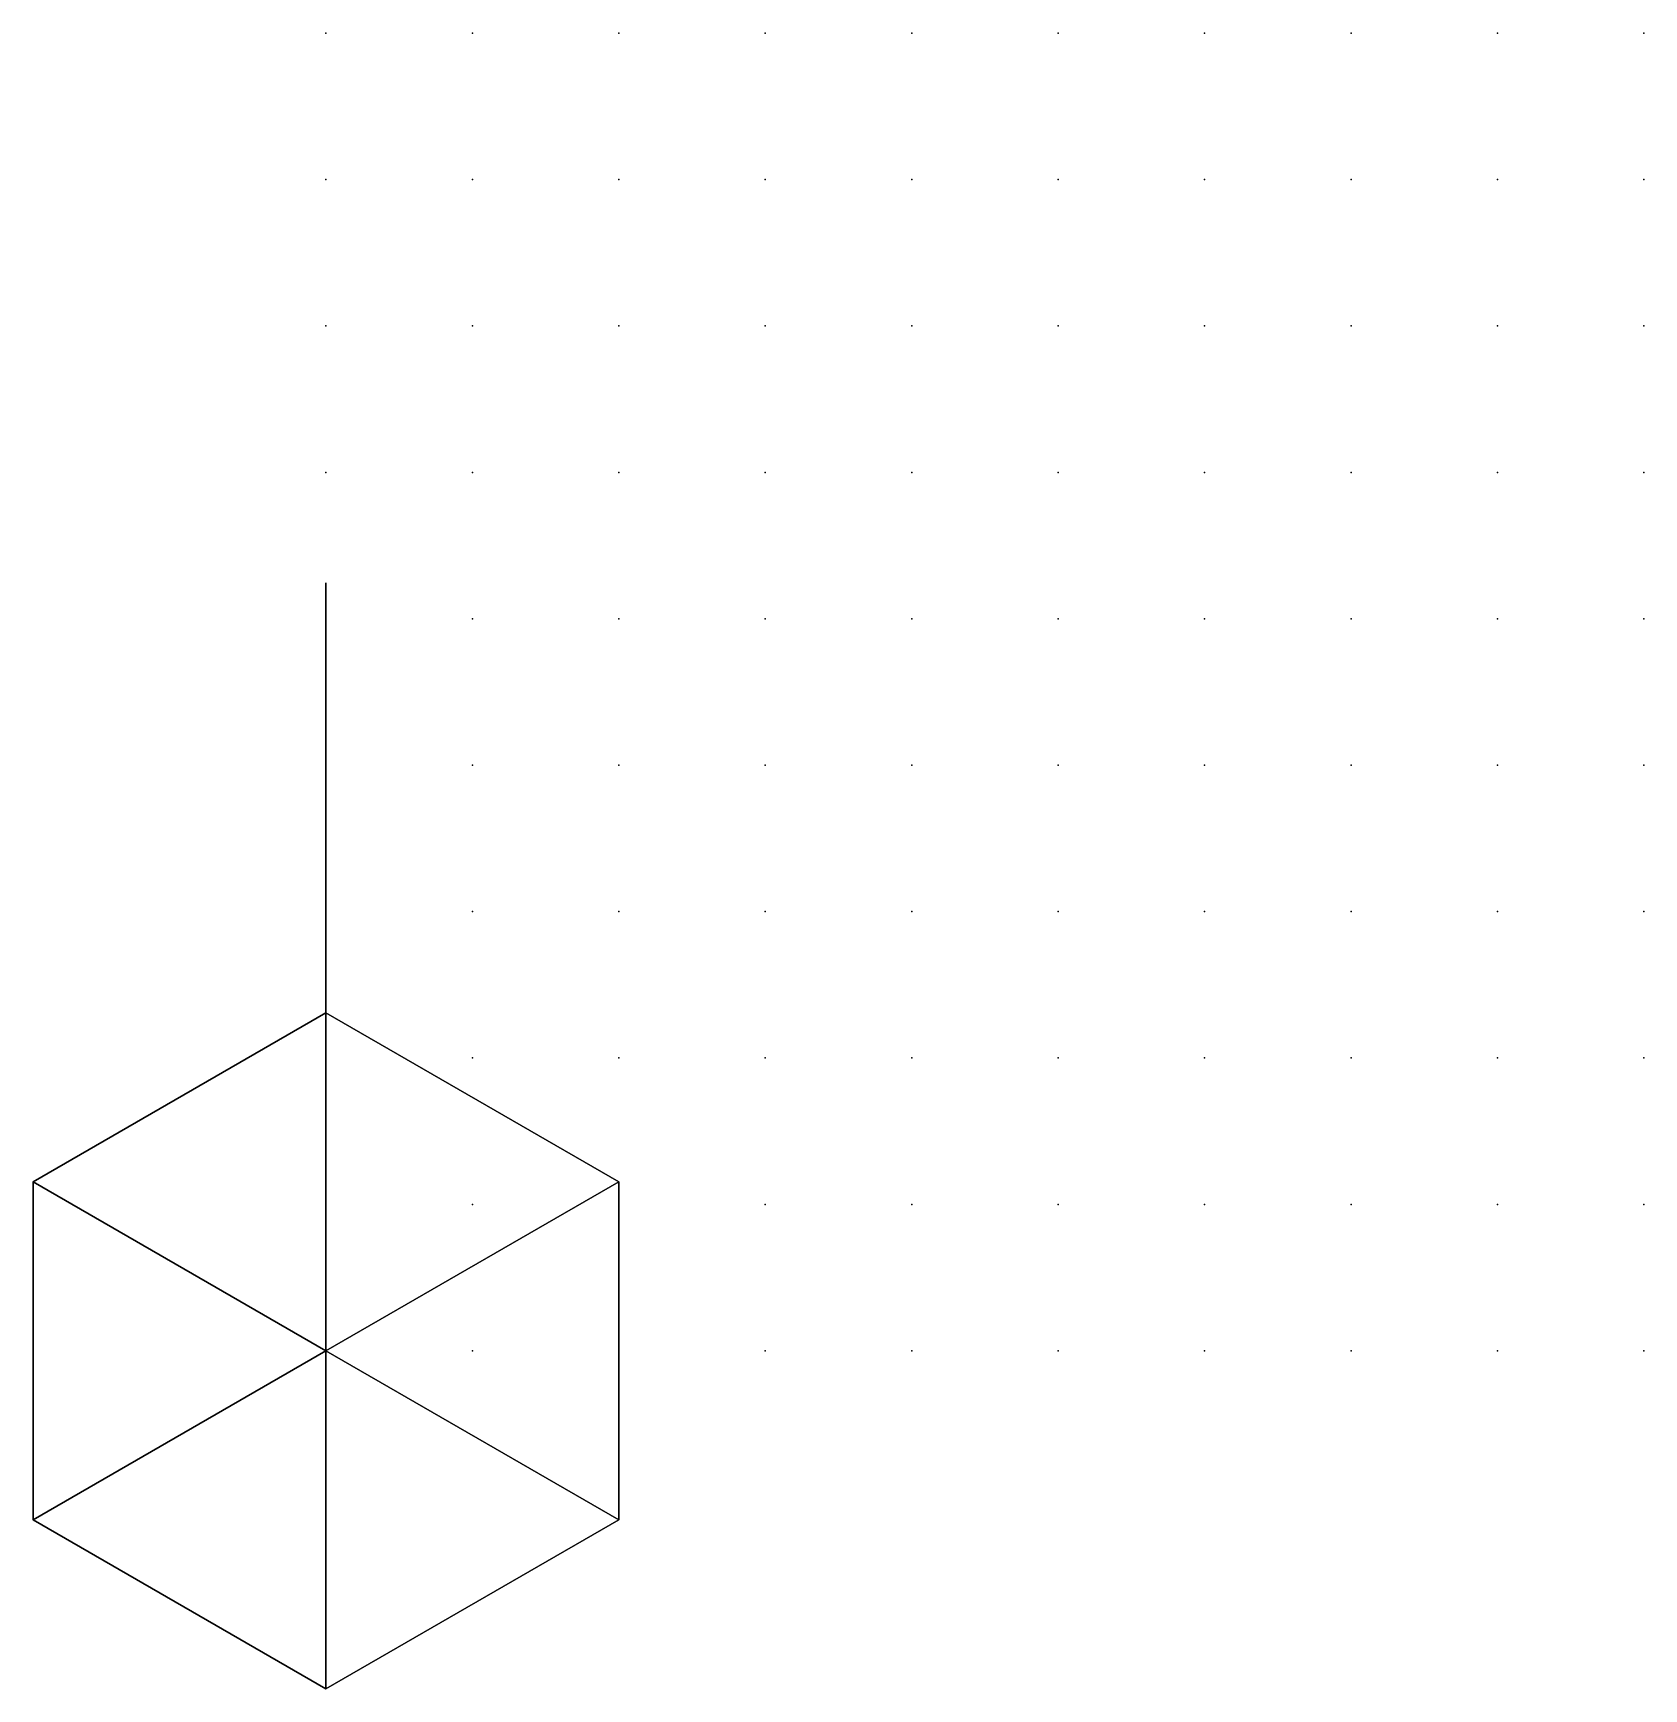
# Model space of a CAD drawing. Header units: millimetres. Extents: x -1.2 to 5.4, y -1.39 to 5.4.
import ezdxf

# ---------------------------------------------------------------- set-up
doc = ezdxf.new("R2010")
doc.units = ezdxf.units.MM
doc.header["$MEASUREMENT"] = 0
doc.layers.add('Default', color=18, linetype='Continuous', true_color=0x000000)

msp = doc.modelspace()

# ---------------------------------------------------------------- linework, layer by layer
at = {"layer": 'Default', "extrusion": (1, 0, 0)}
for points in [[(0, 0), (0.167, -0.0789), (0.3402, -0.1432), (0.5183, -0.1924), (0.7, -0.226), (0.8839, -0.2439), (1.0686, -0.246), (1.2528, -0.2322), (1.4352, -0.2025), (1.6143, -0.1573), (1.7889, -0.0969), (1.9576, -0.0217), (2.1193, 0.0677), (2.2726, 0.1707), (2.4166, 0.2865), (2.55, 0.4143), (2.672, 0.553), (2.7816, 0.7018), (2.878, 0.8594), (2.9606, 1.0246), (3.0285, 1.1964), (3.0815, 1.3734), (3.1191, 1.5543), (3.141, 1.7377), (3.147, 1.9224), (3.1371, 2.1069), (3.1114, 2.2898), (3.0701, 2.4699), (3.0134, 2.6457), (2.9419, 2.8161), (2.8559, 2.9796), (2.7563, 3.1351), (2.6436, 3.2815), (2.5187, 3.4177), (2.3826, 3.5427), (2.2363, 3.6554), (2.0808, 3.7552), (1.9173, 3.8413), (1.7471, 3.9129), (1.5712, 3.9697), (1.3912, 4.0111), (1.2083, 4.037), (1.0238, 4.047), (0.8392, 4.0411), (0.6557, 4.0193), (0.4748, 3.9819), (0.2978, 3.929), (0.1259, 3.8611), (-0.0394, 3.7787), (-0.1971, 3.6824), (-0.3459, 3.5729), (-0.4847, 3.451), (-0.6125, 3.3177), (-0.7284, 3.1738), (-0.8315, 3.0205), (-0.9211, 2.8589), (-0.9964, 2.6902), (-1.0569, 2.5156), (-1.1022, 2.3365), (-1.132, 2.1542), (-1.1459, 1.97), (-1.144, 1.7853), (-1.1262, 1.6014), (-1.0927, 1.4197), (-1.0436, 1.2416), (-0.9795, 1.0683), (-0.9007, 0.9012), (-0.8078, 0.7416), (-0.7015, 0.5904), (-0.5826, 0.449), (-0.452, 0.3183), (-0.3107, 0.1994), (-0.1596, 0.093)], [(0, 0), (0.1495, -0.0711), (0.3045, -0.129), (0.4639, -0.1735), (0.6266, -0.204), (0.7913, -0.2205), (0.9568, -0.2227), (1.1219, -0.2107), (1.2853, -0.1846), (1.4459, -0.1445), (1.6024, -0.0907), (1.7537, -0.0237), (1.8988, 0.0561), (2.0364, 0.148), (2.1656, 0.2515), (2.2854, 0.3656), (2.395, 0.4897), (2.4935, 0.6227), (2.5802, 0.7636), (2.6545, 0.9115), (2.7158, 1.0653), (2.7636, 1.2237), (2.7977, 1.3857), (2.8177, 1.55), (2.8235, 1.7154), (2.815, 1.8807), (2.7924, 2.0447), (2.7558, 2.2061), (2.7054, 2.3637), (2.6417, 2.5165), (2.565, 2.6632), (2.4761, 2.8027), (2.3754, 2.9341), (2.2639, 3.0564), (2.1422, 3.1686), (2.0114, 3.27), (1.8723, 3.3597), (1.726, 3.4371), (1.5736, 3.5017), (1.4163, 3.553), (1.2551, 3.5905), (1.0912, 3.614), (0.926, 3.6234), (0.7605, 3.6185), (0.5961, 3.5994), (0.434, 3.5662), (0.2753, 3.5193), (0.1212, 3.4588), (-0.0271, 3.3854), (-0.1686, 3.2994), (-0.3021, 3.2016), (-0.4267, 3.0928), (-0.5416, 2.9735), (-0.6457, 2.8449), (-0.7384, 2.7078), (-0.819, 2.5632), (-0.8868, 2.4122), (-0.9414, 2.256), (-0.9824, 2.0957), (-1.0095, 1.9324), (-1.0224, 1.7674), (-1.021, 1.6019), (-1.0055, 1.4371), (-0.9758, 1.2742), (-0.9323, 1.1146), (-0.8752, 0.9592), (-0.8049, 0.8094), (-0.722, 0.6661), (-0.6272, 0.5305), (-0.521, 0.4035), (-0.4043, 0.2862), (-0.2779, 0.1793), (-0.1428, 0.0837)], [(0, 0), (0.1319, -0.0632), (0.2688, -0.1149), (0.4096, -0.1546), (0.5532, -0.182), (0.6987, -0.197), (0.845, -0.1994), (0.9909, -0.1892), (1.1354, -0.1666), (1.2774, -0.1316), (1.4159, -0.0845), (1.5499, -0.0257), (1.6782, 0.0444), (1.8001, 0.1253), (1.9146, 0.2164), (2.0208, 0.317), (2.118, 0.4263), (2.2054, 0.5436), (2.2824, 0.6679), (2.3485, 0.7984), (2.4031, 0.9341), (2.4458, 1.074), (2.4763, 1.2171), (2.4944, 1.3622), (2.5, 1.5084), (2.493, 1.6545), (2.4734, 1.7995), (2.4415, 1.9422), (2.3974, 2.0817), (2.3415, 2.2169), (2.2741, 2.3467), (2.1959, 2.4703), (2.1073, 2.5867), (2.009, 2.6951), (1.9018, 2.7946), (1.7865, 2.8845), (1.6638, 2.9642), (1.5347, 3.033), (1.4002, 3.0905), (1.2613, 3.1362), (1.1189, 3.1698), (0.9742, 3.1911), (0.8282, 3.1998), (0.6819, 3.1959), (0.5366, 3.1795), (0.3932, 3.1506), (0.2528, 3.1095), (0.1165, 3.0565), (-0.0148, 2.992), (-0.1401, 2.9164), (-0.2583, 2.8304), (-0.3688, 2.7345), (-0.4706, 2.6294), (-0.563, 2.516), (-0.6453, 2.3951), (-0.7169, 2.2675), (-0.7772, 2.1343), (-0.8259, 1.9964), (-0.8626, 1.8548), (-0.8869, 1.7105), (-0.8988, 1.5647), (-0.898, 1.4185), (-0.8847, 1.2728), (-0.859, 1.1288), (-0.8209, 0.9876), (-0.7709, 0.8501), (-0.7092, 0.7175), (-0.6363, 0.5906), (-0.5528, 0.4705), (-0.4593, 0.358), (-0.3565, 0.254), (-0.2451, 0.1592), (-0.126, 0.0743)], [(0, 0), (0.1143, -0.0554), (0.233, -0.1007), (0.3552, -0.1356), (0.4799, -0.16), (0.6062, -0.1735), (0.7332, -0.1761), (0.86, -0.1678), (0.9856, -0.1486), (1.109, -0.1187), (1.2295, -0.0783), (1.346, -0.0277), (1.4577, 0.0328), (1.5639, 0.1026), (1.6636, 0.1813), (1.7562, 0.2683), (1.841, 0.3629), (1.9173, 0.4645), (1.9846, 0.5722), (2.0424, 0.6853), (2.0903, 0.803), (2.1279, 0.9244), (2.1549, 1.0485), (2.1711, 1.1745), (2.1765, 1.3014), (2.1709, 1.4283), (2.1544, 1.5543), (2.1272, 1.6784), (2.0894, 1.7997), (2.0413, 1.9173), (1.9832, 2.0303), (1.9157, 2.1379), (1.8392, 2.2393), (1.7542, 2.3338), (1.6614, 2.4206), (1.5615, 2.4991), (1.4553, 2.5687), (1.3434, 2.6289), (1.2268, 2.6793), (1.1063, 2.7195), (0.9828, 2.7492), (0.8571, 2.7681), (0.7303, 2.7762), (0.6033, 2.7733), (0.477, 2.7596), (0.3524, 2.735), (0.2303, 2.6998), (0.1117, 2.6542), (-0.0025, 2.5986), (-0.1116, 2.5334), (-0.2146, 2.4591), (-0.3108, 2.3762), (-0.3996, 2.2853), (-0.4802, 2.1871), (-0.5521, 2.0824), (-0.6148, 1.9719), (-0.6677, 1.8564), (-0.7104, 1.7367), (-0.7427, 1.6139), (-0.7644, 1.4887), (-0.7752, 1.3621), (-0.7751, 1.2351), (-0.764, 1.1085), (-0.7421, 0.9833), (-0.7096, 0.8605), (-0.6666, 0.741), (-0.6135, 0.6256), (-0.5506, 0.5152), (-0.4785, 0.4106), (-0.3977, 0.3126), (-0.3088, 0.2218), (-0.2123, 0.1391), (-0.1092, 0.065)], [(0, 0), (0.0968, -0.0475), (0.1973, -0.0865), (0.3008, -0.1167), (0.4065, -0.138), (0.5136, -0.15), (0.6214, -0.1528), (0.729, -0.1463), (0.8357, -0.1306), (0.9406, -0.1058), (1.043, -0.0721), (1.1421, -0.0297), (1.2372, 0.0211), (1.3276, 0.0799), (1.4126, 0.1462), (1.4916, 0.2196), (1.564, 0.2995), (1.6292, 0.3853), (1.6868, 0.4765), (1.7364, 0.5722), (1.7776, 0.6719), (1.81, 0.7747), (1.8335, 0.8799), (1.8479, 0.9867), (1.853, 1.0944), (1.8488, 1.2022), (1.8354, 1.3091), (1.8129, 1.4146), (1.7813, 1.5177), (1.7411, 1.6177), (1.6923, 1.7139), (1.6355, 1.8055), (1.571, 1.8919), (1.4994, 1.9724), (1.421, 2.0465), (1.3366, 2.1136), (1.2468, 2.1732), (1.1521, 2.2248), (1.0534, 2.2681), (0.9513, 2.3027), (0.8466, 2.3285), (0.7401, 2.3451), (0.6325, 2.3526), (0.5247, 2.3507), (0.4175, 2.3396), (0.3116, 2.3194), (0.2078, 2.29), (0.107, 2.2519), (0.0098, 2.2053), (-0.083, 2.1505), (-0.1708, 2.0878), (-0.2529, 2.0179), (-0.3286, 1.9412), (-0.3975, 1.8583), (-0.459, 1.7697), (-0.5127, 1.6762), (-0.5581, 1.5784), (-0.5949, 1.4771), (-0.6229, 1.373), (-0.6418, 1.2668), (-0.6516, 1.1595), (-0.6521, 1.0516), (-0.6433, 0.9442), (-0.6253, 0.8379), (-0.5982, 0.7335), (-0.5623, 0.6319), (-0.5177, 0.5337), (-0.4649, 0.4397), (-0.4042, 0.3506), (-0.3361, 0.2671), (-0.261, 0.1897), (-0.1796, 0.119), (-0.0923, 0.0557)], [(0, 0), (0.0792, -0.0397), (0.1616, -0.0723), (0.2464, -0.0978), (0.3331, -0.1159), (0.4211, -0.1265), (0.5096, -0.1295), (0.5981, -0.1249), (0.6858, -0.1127), (0.7722, -0.0929), (0.8565, -0.0659), (0.9382, -0.0316), (1.0167, 0.0095), (1.0913, 0.0572), (1.1616, 0.1112), (1.227, 0.1709), (1.287, 0.2361), (1.3411, 0.3062), (1.389, 0.3808), (1.4304, 0.4591), (1.4648, 0.5407), (1.4922, 0.625), (1.5121, 0.7113), (1.5246, 0.799), (1.5295, 0.8874), (1.5268, 0.976), (1.5164, 1.064), (1.4986, 1.1507), (1.4733, 1.2357), (1.4409, 1.3181), (1.4014, 1.3974), (1.3553, 1.4731), (1.3029, 1.5445), (1.2445, 1.6111), (1.1806, 1.6725), (1.1117, 1.7281), (1.0383, 1.7777), (0.9608, 1.8207), (0.88, 1.8569), (0.7963, 1.886), (0.7104, 1.9078), (0.623, 1.9222), (0.5347, 1.929), (0.4461, 1.9282), (0.3579, 1.9197), (0.2708, 1.9037), (0.1854, 1.8803), (0.1023, 1.8496), (0.0221, 1.8119), (-0.0545, 1.7675), (-0.1271, 1.7166), (-0.1949, 1.6597), (-0.2577, 1.5971), (-0.3148, 1.5294), (-0.3659, 1.457), (-0.4105, 1.3805), (-0.4485, 1.3005), (-0.4794, 1.2174), (-0.5031, 1.1321), (-0.5193, 1.045), (-0.528, 0.9568), (-0.5291, 0.8682), (-0.5225, 0.7799), (-0.5084, 0.6924), (-0.4868, 0.6065), (-0.458, 0.5228), (-0.422, 0.4418), (-0.3792, 0.3643), (-0.3299, 0.2907), (-0.2744, 0.2216), (-0.2132, 0.1575), (-0.1468, 0.0989), (-0.0755, 0.0463)], [(0, 0), (0.0617, -0.0318), (0.1258, -0.0582), (0.192, -0.0789), (0.2597, -0.0939), (0.3285, -0.103), (0.3978, -0.1062), (0.4671, -0.1034), (0.5359, -0.0947), (0.6038, -0.0801), (0.6701, -0.0597), (0.7344, -0.0336), (0.7962, -0.0022), (0.8551, 0.0345), (0.9106, 0.0761), (0.9624, 0.1223), (1.0099, 0.1728), (1.053, 0.2271), (1.0912, 0.285), (1.1243, 0.346), (1.1521, 0.4096), (1.1743, 0.4753), (1.1907, 0.5427), (1.2013, 0.6112), (1.206, 0.6805), (1.2047, 0.7498), (1.1974, 0.8188), (1.1843, 0.8869), (1.1653, 0.9536), (1.1406, 1.0185), (1.1105, 1.081), (1.0751, 1.1407), (1.0348, 1.1971), (0.9897, 1.2498), (0.9402, 1.2984), (0.8868, 1.3427), (0.8297, 1.3821), (0.7695, 1.4166), (0.7065, 1.4457), (0.6413, 1.4693), (0.5743, 1.4872), (0.506, 1.4992), (0.4369, 1.5054), (0.3675, 1.5056), (0.2984, 1.4998), (0.23, 1.4881), (0.1629, 1.4706), (0.0975, 1.4473), (0.0344, 1.4186), (-0.026, 1.3845), (-0.0833, 1.3453), (-0.137, 1.3014), (-0.1867, 1.253), (-0.2321, 1.2005), (-0.2727, 1.1443), (-0.3084, 1.0848), (-0.3389, 1.0225), (-0.3639, 0.9578), (-0.3832, 0.8912), (-0.3968, 0.8231), (-0.4044, 0.7542), (-0.4061, 0.6848), (-0.4018, 0.6156), (-0.3916, 0.547), (-0.3755, 0.4795), (-0.3537, 0.4137), (-0.3263, 0.3499), (-0.2935, 0.2888), (-0.2556, 0.2307), (-0.2128, 0.1761), (-0.1655, 0.1253), (-0.114, 0.0789), (-0.0587, 0.037)], [(0, 0), (0.0441, -0.0239), (0.0901, -0.044), (0.1376, -0.06), (0.1864, -0.0719), (0.236, -0.0796), (0.286, -0.0829), (0.3362, -0.082), (0.3861, -0.0767), (0.4353, -0.0672), (0.4836, -0.0534), (0.5305, -0.0356), (0.5757, -0.0138), (0.6188, 0.0118), (0.6596, 0.041), (0.6977, 0.0736), (0.7329, 0.1094), (0.7649, 0.148), (0.7934, 0.1893), (0.8183, 0.2329), (0.8394, 0.2784), (0.8564, 0.3256), (0.8693, 0.3741), (0.8781, 0.4235), (0.8825, 0.4735), (0.8826, 0.5236), (0.8784, 0.5736), (0.87, 0.6231), (0.8573, 0.6716), (0.8404, 0.7189), (0.8196, 0.7646), (0.795, 0.8082), (0.7666, 0.8496), (0.7348, 0.8885), (0.6998, 0.9244), (0.6619, 0.9572), (0.6212, 0.9866), (0.5782, 1.0124), (0.5331, 1.0345), (0.4863, 1.0525), (0.4381, 1.0665), (0.3889, 1.0763), (0.3391, 1.0818), (0.2889, 1.083), (0.2388, 1.0799), (0.1892, 1.0725), (0.1404, 1.0608), (0.0928, 1.045), (0.0467, 1.0252), (0.0025, 1.0015), (-0.0395, 0.974), (-0.079, 0.9431), (-0.1157, 0.9089), (-0.1493, 0.8716), (-0.1796, 0.8316), (-0.2063, 0.7892), (-0.2293, 0.7446), (-0.2484, 0.6982), (-0.2634, 0.6503), (-0.2742, 0.6013), (-0.2808, 0.5516), (-0.2831, 0.5014), (-0.2811, 0.4513), (-0.2747, 0.4015), (-0.2641, 0.3525), (-0.2494, 0.3046), (-0.2305, 0.258), (-0.2078, 0.2133), (-0.1812, 0.1707), (-0.1512, 0.1306), (-0.1177, 0.0932), (-0.0812, 0.0588), (-0.0419, 0.0276)], [(0, 0), (0.0265, -0.0161), (0.0543, -0.0298), (0.0832, -0.0411), (0.113, -0.0499), (0.1434, -0.0561), (0.1742, -0.0596), (0.2052, -0.0605), (0.2362, -0.0587), (0.2669, -0.0543), (0.2971, -0.0472), (0.3266, -0.0376), (0.3552, -0.0255), (0.3826, -0.0109), (0.4086, 0.0059), (0.4331, 0.0249), (0.4559, 0.046), (0.4768, 0.0689), (0.4956, 0.0936), (0.5123, 0.1198), (0.5266, 0.1473), (0.5385, 0.1759), (0.5479, 0.2055), (0.5548, 0.2357), (0.559, 0.2665), (0.5605, 0.2975), (0.5594, 0.3285), (0.5557, 0.3593), (0.5492, 0.3896), (0.5402, 0.4193), (0.5287, 0.4481), (0.5148, 0.4758), (0.4985, 0.5022), (0.48, 0.5271), (0.4594, 0.5504), (0.437, 0.5718), (0.4127, 0.5911), (0.3869, 0.6083), (0.3597, 0.6233), (0.3313, 0.6358), (0.302, 0.6458), (0.2719, 0.6533), (0.2412, 0.6582), (0.2103, 0.6604), (0.1793, 0.66), (0.1484, 0.6568), (0.1179, 0.6511), (0.088, 0.6427), (0.059, 0.6318), (0.031, 0.6185), (0.0042, 0.6028), (-0.0211, 0.5848), (-0.0447, 0.5648), (-0.0666, 0.5428), (-0.0865, 0.5189), (-0.1042, 0.4935), (-0.1197, 0.4666), (-0.1329, 0.4385), (-0.1436, 0.4094), (-0.1517, 0.3795), (-0.1572, 0.3489), (-0.1601, 0.318), (-0.1603, 0.287), (-0.1579, 0.2561), (-0.1528, 0.2255), (-0.1451, 0.1954), (-0.1348, 0.1662), (-0.1221, 0.1379), (-0.1069, 0.1108), (-0.0895, 0.0851), (-0.07, 0.061), (-0.0484, 0.0387), (-0.025, 0.0183)], [(0, 0), (0.009, -0.0082), (0.0186, -0.0157), (0.0289, -0.0222), (0.0396, -0.0279), (0.0508, -0.0326), (0.0624, -0.0363), (0.0743, -0.0391), (0.0863, -0.0408), (0.0985, -0.0414), (0.1106, -0.041), (0.1227, -0.0396), (0.1346, -0.0371), (0.1463, -0.0336), (0.1576, -0.0292), (0.1685, -0.0237), (0.1789, -0.0174), (0.1887, -0.0102), (0.1978, -0.0021), (0.2062, 0.0067), (0.2139, 0.0161), (0.2207, 0.0262), (0.2266, 0.0369), (0.2315, 0.048), (0.2355, 0.0595), (0.2385, 0.0713), (0.2404, 0.0833), (0.2413, 0.0954), (0.2412, 0.1076), (0.24, 0.1197), (0.2378, 0.1317), (0.2346, 0.1434), (0.2304, 0.1548), (0.2252, 0.1658), (0.219, 0.1763), (0.212, 0.1863), (0.2042, 0.1956), (0.1956, 0.2042), (0.1863, 0.212), (0.1763, 0.219), (0.1658, 0.2252), (0.1548, 0.2304), (0.1434, 0.2346), (0.1317, 0.2378), (0.1197, 0.24), (0.1076, 0.2412), (0.0954, 0.2413), (0.0833, 0.2404), (0.0713, 0.2385), (0.0595, 0.2355), (0.048, 0.2315), (0.0369, 0.2266), (0.0262, 0.2207), (0.0161, 0.2139), (0.0067, 0.2062), (-0.0021, 0.1978), (-0.0102, 0.1887), (-0.0174, 0.1789), (-0.0237, 0.1685), (-0.0292, 0.1576), (-0.0336, 0.1463), (-0.0371, 0.1346), (-0.0396, 0.1227), (-0.041, 0.1106), (-0.0414, 0.0985), (-0.0408, 0.0863), (-0.0391, 0.0743), (-0.0363, 0.0624), (-0.0326, 0.0508), (-0.0279, 0.0396), (-0.0222, 0.0289), (-0.0157, 0.0186), (-0.0082, 0.009)]]:
    msp.add_lwpolyline(points, close=True, dxfattribs=at)
at = {"layer": 'Default'}
for p in [(0, 5.4), (0.6, 5.4), (1.2, 5.4), (1.8, 5.4), (2.4, 5.4), (3, 5.4), (3.6, 5.4), (4.2, 5.4), (4.8, 5.4), (5.4, 5.4), (0, 4.8), (0.6, 4.8), (1.2, 4.8), (1.8, 4.8), (2.4, 4.8), (3, 4.8), (3.6, 4.8), (4.2, 4.8), (4.8, 4.8), (5.4, 4.8), (0, 4.2), (0.6, 4.2), (1.2, 4.2), (1.8, 4.2), (2.4, 4.2), (3, 4.2), (3.6, 4.2), (4.2, 4.2), (4.8, 4.2), (5.4, 4.2), (0, 3.6), (0.6, 3.6), (1.2, 3.6), (1.8, 3.6), (2.4, 3.6), (3, 3.6), (3.6, 3.6), (4.2, 3.6), (4.8, 3.6), (5.4, 3.6), (0, 3), (0.6, 3), (1.2, 3), (1.8, 3), (2.4, 3), (3, 3), (3.6, 3), (4.2, 3), (4.8, 3), (5.4, 3), (0, 2.4), (0.6, 2.4), (1.2, 2.4), (1.8, 2.4), (2.4, 2.4), (3, 2.4), (3.6, 2.4), (4.2, 2.4), (4.8, 2.4), (5.4, 2.4), (0, 1.8), (0.6, 1.8), (1.2, 1.8), (1.8, 1.8), (2.4, 1.8), (3, 1.8), (3.6, 1.8), (4.2, 1.8), (4.8, 1.8), (5.4, 1.8), (0, 1.2), (0.6, 1.2), (1.2, 1.2), (1.8, 1.2), (2.4, 1.2), (3, 1.2), (3.6, 1.2), (4.2, 1.2), (4.8, 1.2), (5.4, 1.2), (0, 0.6), (0.6, 0.6), (1.2, 0.6), (1.8, 0.6), (2.4, 0.6), (3, 0.6), (3.6, 0.6), (4.2, 0.6), (4.8, 0.6), (5.4, 0.6), (0, 0), (0.6, 0), (1.2, 0), (1.8, 0), (2.4, 0), (3, 0), (3.6, 0), (4.2, 0), (4.8, 0), (5.4, 0)]:
    msp.add_point(p, dxfattribs=at)

# ---------------------------------------------------------------- meshes
mesh = msp.add_polyface(dxfattribs=at)
corners = [(1.2, 0.6928), (0, 1.3856), (-1.2, 0.6928), (-1.2, -0.6928), (0, -1.3856), (1.2, -0.6928), (1.2, 0.6928), (0, 1.3856), (-1.2, 0.6928), (-1.2, -0.6928), (0, -1.3856), (1.2, -0.6928), (1.2, 0.6928), (0, 1.3856), (-1.2, 0.6928), (-1.2, -0.6928), (0, -1.3856), (1.2, -0.6928), (0, 0, 2.4), (0, 0, 2.4), (0, 0, 2.4), (0, 0, 2.4), (0, 0, 2.4), (0, 0, 2.4)]
mesh.append_faces([[corners[k] for k in face] for face in [(0, 7, 18, 18), (1, 8, 19, 19), (2, 9, 20, 20), (3, 10, 21, 21), (4, 11, 22, 22), (5, 6, 23, 23), (12, 17, 16, 13), (13, 16, 15, 14)]])

doc.saveas('drawing.dxf')
